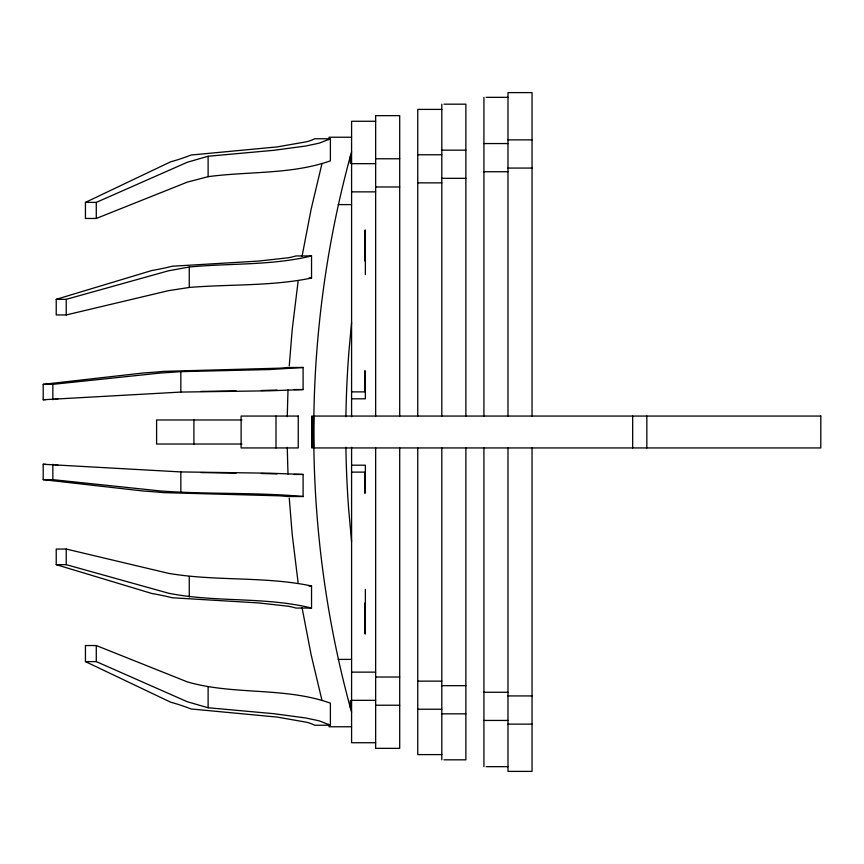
<?xml version="1.0" encoding="UTF-8"?>
<svg xmlns="http://www.w3.org/2000/svg" width="864" height="864" viewBox="0 0 864 864"><rect width="100%" height="100%" fill="white"/><g stroke="black" fill="none" stroke-linecap="round" stroke-linejoin="round"><path stroke-width="1.3" d="M287.258 416.632L287.993 389.891M289.256 365.828L292.194 329.735L298.069 281.61M351.583 322.499L348.991 350.654A1036.336 1036.336 0 0 0 345.902 416.772M302.054 256.349L311.083 209.423L321.948 163.706M351.583 151.762C301.126 334.13 301.126 529.87 351.583 712.238M328.471 139.644L329.141 137.236L351.583 137.236M330.394 138.769L319.291 143.143L305.716 146.027L273.737 150.314L208.116 156.254L187.326 162.248L96.282 202.392L85.439 202.392L85.439 218.462L96.282 218.462L187.326 182.11L208.116 176.677C248.551 171.212 291.492 174.593 330.394 160.844L330.394 138.769L314.723 138.769A84.65 13.727 0 0 1 306.806 141.718L277.344 146.891L191.02 155.034A338.58 54.907 0 0 1 170.564 161.849L85.439 202.392M311.537 255.938C271.717 265.68 229.846 263.11 189.259 267.008L168.469 270.81L66.236 299.333L56.225 299.333L56.225 314.95L66.236 314.95L168.469 290.671L189.259 287.442C229.889 284.105 271.458 286.34 311.537 278.024L311.537 255.938L295.866 255.938A83.614 8.651 0 0 1 288.004 257.807L258.498 261.079L172.163 266.242A334.789 34.646 0 0 1 151.708 270.551L56.225 299.333M303.102 367.481L269.719 369.544L180.835 371.65L160.034 373.075L52.844 384.34L43.2 384.34L43.2 399.751L180.835 392.072L269.719 390.798L303.102 389.556L303.102 367.481L287.431 367.481A83.02 3.251 0 0 1 279.601 368.172L163.739 371.358A332.608 13.025 0 0 1 143.251 372.978L43.2 384.34M43.2 399.751L45.868 399.568M55.21 398.92L57.877 398.736M276.977 390.074L261.317 390.506M375.646 121.273L351.583 121.273L351.583 416.718M236.131 390.949L200.934 391.424M441.817 109.404L417.755 109.404L417.755 416.059M486.119 97.34L507.989 97.34M444.01 104.177L465.88 104.177L465.88 416.059M507.989 139.871L532.051 139.871M483.926 143.554L507.989 143.554M441.817 150.163L465.88 150.163M417.755 154.764L441.817 154.764M375.646 158.771L399.708 158.771M351.583 163.674L375.646 163.674M507.989 168.07L532.051 168.07M483.926 171.731L507.989 171.731M441.817 178.33L465.88 178.33M417.755 182.866L441.817 182.866M375.646 186.97L399.708 186.97M351.583 191.862L375.646 191.862M338.191 204.606L351.583 204.606M308.923 278.024L311.537 278.024M293.965 389.556L303.102 389.556M351.583 391.878L364.824 391.878L364.824 370.505M351.583 398.812L365.364 398.812L365.364 371.25M312.217 447.941L312.217 416.059M241.931 419.969L156.6 419.969L156.6 444.031L241.931 444.031M43.2 464.249L180.835 471.928L269.719 473.202L303.102 474.444L303.102 496.519L287.431 496.519A83.02 3.251 0 0 0 279.601 495.828L163.739 492.642A332.608 13.025 0 0 0 143.251 491.022L43.2 479.66L43.2 464.249L45.868 464.432M351.583 465.188L365.364 465.188L365.364 492.75M351.583 472.122L364.824 472.122L364.824 493.495M293.965 474.444L303.102 474.444M43.2 479.66L52.844 479.66L160.034 490.925C207.63 494.532 255.55 492.124 303.102 496.519M66.236 549.05L56.225 549.05L56.225 564.667L151.708 593.449A334.789 34.646 0 0 1 172.163 597.758L258.498 602.921L288.004 606.204A83.614 8.651 0 0 1 295.866 608.062L311.537 608.062L311.537 585.976C264.546 576.104 215.687 581.44 168.469 573.329L66.236 549.05L66.236 564.667L168.469 593.19C215.514 602.694 264.805 596.484 311.537 608.062M56.225 564.667L66.236 564.667M308.923 585.976L311.537 585.976M96.282 645.538L85.439 645.538L85.439 661.608L170.564 702.151A338.58 54.907 0 0 1 191.02 708.966L277.344 717.109L306.806 722.282A84.65 13.727 0 0 1 314.723 725.231L330.394 725.231L330.394 703.156C284.602 686.761 233.734 695.358 187.326 681.89L96.282 645.538L96.282 661.608L187.326 701.752L208.116 707.746L273.737 713.686L305.716 717.973L319.291 720.857L330.394 725.231M338.191 659.394L351.583 659.394M85.439 661.608L96.282 661.608M351.583 672.138L375.646 672.138M375.646 677.03L399.708 677.03M417.755 681.134L441.817 681.134M441.817 685.67L465.88 685.67M483.926 692.269L507.989 692.269M507.989 695.93L532.051 695.93M351.583 700.326L375.646 700.326M375.646 705.229L399.708 705.229M417.755 709.236L441.817 709.236M441.817 713.837L465.88 713.837M483.926 720.446L507.989 720.446M507.989 724.129L532.051 724.129M351.583 726.764L329.141 726.764L328.471 724.356M444.01 759.823L465.88 759.823L465.88 447.941M486.119 766.66L507.989 766.66M441.817 754.596L417.755 754.596L417.755 447.941M200.934 472.576L236.131 473.051M261.317 473.494L276.977 473.926M375.646 742.727L351.583 742.727L351.583 447.282M55.21 465.08L57.877 465.264M321.948 700.294L311.083 654.577L302.054 607.651M298.069 582.39L292.194 534.265L289.256 498.172M351.583 541.501L348.7 509.62A1036.336 1036.336 0 0 1 345.902 447.206M287.993 474.109L287.258 447.368M646.844 416.059L646.844 447.941M632.675 416.059L632.675 447.941M532.051 416.059L532.051 92.61L507.989 92.61L507.989 416.059M532.051 447.941L532.051 771.39L507.989 771.39L507.989 447.941M483.926 97.34L483.926 416.059M483.926 447.941L483.926 766.66M441.817 104.177L441.817 416.059M441.817 447.941L441.817 759.823M399.708 416.059L399.708 115.646L375.646 115.646L375.646 416.059M399.708 447.941L399.708 748.354L375.646 748.354L375.646 447.941M365.364 230.083L365.364 274.568M365.364 589.432L365.364 633.917M364.824 230.245L364.824 261.025M364.824 602.975L364.824 633.755M350.384 156.254L350.384 163.598M350.384 700.402L350.384 707.746M311.904 416.059L311.904 447.941M276.005 416.059L276.005 447.941M208.116 156.254L208.116 176.677M208.116 687.323L208.116 707.746M193.903 419.969L193.903 444.031M189.259 267.008L189.259 287.442M189.259 576.558L189.259 596.992M180.835 371.65L180.835 392.072M180.835 471.928L180.835 492.35M96.282 202.392L96.282 218.462M66.236 299.333L66.236 314.95M52.844 384.34L52.844 399.751M52.844 464.249L52.844 479.66M298.242 416.059L241.121 416.059L241.121 447.941L298.242 447.941L298.242 416.059M820.8 416.059L313.74 416.059A836.708 741.776 -90 0 0 313.74 447.941L820.8 447.941L820.8 416.059"/></g></svg>
